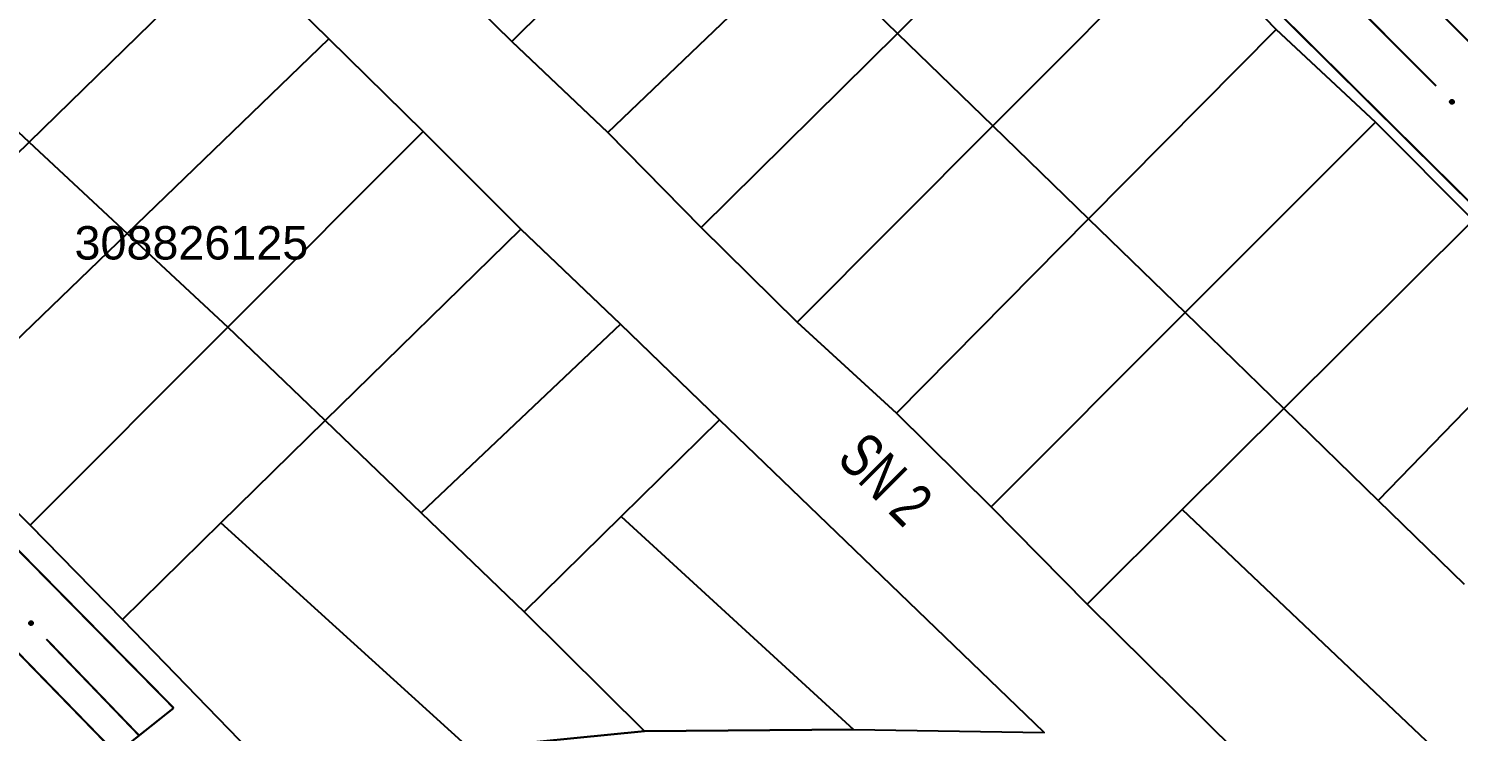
# Model space of a CAD drawing. Extents: x 205150 to 206910, y 4858726 to 4860849.
# Drawn here: x 205936.5 to 206064.7, y 4860335 to 4860398.1 of the extents above; entities that cross this region are included whole.
import ezdxf

# ---------------------------------------------------------------- set-up
doc = ezdxf.new("R2010")
doc.units = 0
doc.header["$LTSCALE"] = 1.5
doc.header["$MEASUREMENT"] = 0
doc.linetypes.add('TRACO_25', pattern=[8, 3, -1, 1, -1, 1, -1])
for name, color, linetype in [('CD-MALHA-LOTES', 7, 'CONTINUOUS'), ('CD_TXT_QUADRA', 7, 'CONTINUOUS'), ('RU-QUADRAS', 6, 'CONTINUOUS'), ('SV-EIXO-RUA-N-PAV', 6, 'CONTINUOUS'), ('SV-RUA-NAO-PAV-S-GUIA-C-GUIA', 7, 'CONTINUOUS'), ('SV-TXT-RUA-N-PAV-S-GUIA-C-GUIA', 7, 'CONTINUOUS')]:
    doc.layers.add(name, color=color, linetype=linetype)
doc.styles.add('ARIAL', font='ARIAL.TTF')

msp = doc.modelspace()

# ---------------------------------------------------------------- linework, layer by layer
at = {"layer": 'CD-MALHA-LOTES'}
for points in [[(205997.33, 4860414.28), (205979.82, 4860396.93)], [(206031.54, 4860414.6), (206014.43, 4860397.65)], [(206022.97, 4860389.35), (206040.12, 4860406.57)], [(206040.12, 4860406.57), (206048.41, 4860398.01)], [(205954.75, 4860405.68), (205936.52, 4860387.89)], [(205954.75, 4860405.68), (205963.41, 4860397.15)], [(205979.82, 4860396.93), (205970.93, 4860405.67)], [(205988.43, 4860388.74), (206006.13, 4860405.72)], [(206006.13, 4860405.72), (206014.43, 4860397.65)], [(206014.43, 4860397.65), (205996.82, 4860380.21)], [(206014.43, 4860397.65), (206022.97, 4860389.35)], [(206048.41, 4860398.01), (206031.57, 4860380.99)], [(206048.41, 4860398.01), (206057.3, 4860389.69)], [(205936.52, 4860387.89), (205927.38, 4860396.45)], [(205945.31, 4860379.7), (205963.41, 4860397.15)], [(205963.41, 4860397.15), (205971.88, 4860388.83)], [(205988.43, 4860388.74), (205979.82, 4860396.93)], [(206040.22, 4860372.58), (206057.3, 4860389.69)], [(206057.3, 4860389.69), (206066.08, 4860380.88)], [(205971.88, 4860388.83), (205954.36, 4860371.27)], [(205971.88, 4860388.83), (205980.64, 4860380.08)], [(205996.82, 4860380.21), (205988.43, 4860388.74)], [(206005.43, 4860371.74), (206022.97, 4860389.35)], [(206022.97, 4860389.35), (206031.57, 4860380.99)], [(205936.52, 4860387.89), (205919.05, 4860370.86)], [(205936.52, 4860387.89), (205945.31, 4860379.7)], [(206031.57, 4860380.99), (206014.32, 4860363.55)], [(206031.57, 4860380.99), (206040.22, 4860372.58)], [(206066.08, 4860380.88), (206049.08, 4860363.97)], [(205927.52, 4860362.54), (205945.31, 4860379.7)], [(205945.31, 4860379.7), (205954.36, 4860371.27)], [(205963.09, 4860362.89), (205980.64, 4860380.08)], [(205980.64, 4860380.08), (205989.56, 4860371.56)], [(206005.43, 4860371.74), (205996.82, 4860380.21)], [(206014.32, 4860363.55), (206005.43, 4860371.74)], [(206022.83, 4860355.16), (206040.22, 4860372.58)], [(206040.22, 4860372.58), (206049.08, 4860363.97)], [(206074.14, 4860372.83), (206057.56, 4860355.71)], [(205954.36, 4860371.27), (205936.61, 4860353.49)], [(205963.09, 4860362.89), (205954.36, 4860371.27)], [(205989.56, 4860371.56), (205971.7, 4860354.6)], [(205989.56, 4860371.56), (205998.45, 4860362.96)], [(205953.72, 4860353.71), (205963.09, 4860362.89)], [(205963.09, 4860362.89), (205971.7, 4860354.6)], [(205989.63, 4860354.28), (205998.45, 4860362.96)], [(206010.49, 4860335.16), (206027.57, 4860334.88), (205998.45, 4860362.96)], [(206022.83, 4860355.16), (206014.32, 4860363.55)], [(206049.08, 4860363.97), (206039.97, 4860354.9)], [(206049.08, 4860363.97), (206057.56, 4860355.71)], [(205936.61, 4860353.49), (205927.52, 4860362.54)], [(206031.44, 4860346.42), (206022.83, 4860355.16)], [(206057.56, 4860355.71), (206065.26, 4860348.22)], [(205971.7, 4860354.6), (205980.93, 4860345.72)], [(205980.93, 4860345.72), (205989.63, 4860354.28)], [(205989.63, 4860354.28), (206010.49, 4860335.16)], [(206039.97, 4860354.9), (206031.44, 4860346.42)], [(206065.93, 4860330.29), (206039.97, 4860354.9)], [(205944.89, 4860345.05), (205936.61, 4860353.49)], [(205944.89, 4860345.05), (205953.72, 4860353.71)], [(205976.03, 4860333.46), (205953.72, 4860353.71)], [(206065.93, 4860330.29), (206044.78, 4860333.23), (206031.44, 4860346.42)], [(205944.89, 4860345.05), (205958.21, 4860331.31), (205976.03, 4860333.46)], [(205980.93, 4860345.72), (205991.72, 4860335)], [(205991.72, 4860335), (205976.03, 4860333.46)], [(206010.49, 4860335.16), (205991.72, 4860335)]]:
    msp.add_lwpolyline(points, dxfattribs=at)
at = {"layer": 'RU-QUADRAS'}
msp.add_lwpolyline([(206066.08, 4860380.88), (206057.3, 4860389.69), (206048.41, 4860398.01), (206040.12, 4860406.57), (206031.54, 4860414.6), (206023.48, 4860422.38), (206014.31, 4860431.12), (206005.37, 4860440.08), (205996.76, 4860448.4), (205988.7, 4860456.45), (205979.64, 4860465.15), (205962.56, 4860448.08), (205945.33, 4860430.73), (205953.94, 4860422.55), (205962.32, 4860414.14), (205970.93, 4860405.67), (205979.82, 4860396.93), (205988.43, 4860388.74), (205996.82, 4860380.21), (206005.43, 4860371.74), (206014.32, 4860363.55), (206022.83, 4860355.16), (206031.44, 4860346.42), (206044.78, 4860333.23)], dxfattribs=at)
msp.add_lwpolyline([(205937.25, 4860422.88), (205918.48, 4860404.79), (205902.09, 4860388.13), (205910.15, 4860379.95), (205919.05, 4860370.86), (205927.52, 4860362.54), (205936.61, 4860353.49), (205944.89, 4860345.05), (205958.21, 4860331.31), (205976.03, 4860333.46), (205991.72, 4860335), (206010.49, 4860335.16), (206027.57, 4860334.88), (205998.45, 4860362.96), (205989.56, 4860371.56), (205980.64, 4860380.08), (205971.88, 4860388.83), (205963.41, 4860397.15), (205954.75, 4860405.68), (205946, 4860414.28)], close=True, dxfattribs=at)
at = {"layer": 'SV-EIXO-RUA-N-PAV', "const_width": 0.18, "flags": 128}
for points in [[(206054.28, 4860401.42), (206062.75, 4860392.92)], [(205946.39, 4860334.62), (205938.07, 4860343.27)]]:
    msp.add_lwpolyline(points, dxfattribs=at)
at = {"layer": 'SV-EIXO-RUA-N-PAV', "flags": 128}
for points in [[(206064.14, 4860391.68), (206064.19, 4860391.68), (206064.23, 4860391.67), (206064.26, 4860391.65), (206064.29, 4860391.63), (206064.31, 4860391.6), (206064.33, 4860391.57), (206064.34, 4860391.53), (206064.34, 4860391.48), (206064.33, 4860391.44), (206064.31, 4860391.4), (206064.29, 4860391.38), (206064.26, 4860391.35), (206064.23, 4860391.34), (206064.19, 4860391.33), (206064.14, 4860391.33), (206064.1, 4860391.34), (206064.06, 4860391.36), (206064.04, 4860391.38), (206064.01, 4860391.41), (206064, 4860391.44), (206063.99, 4860391.48), (206063.99, 4860391.53), (206064, 4860391.57), (206064.01, 4860391.6), (206064.04, 4860391.63), (206064.06, 4860391.65), (206064.1, 4860391.67), (206064.14, 4860391.68)], [(205936.71, 4860344.54), (205936.66, 4860344.54), (205936.62, 4860344.55), (205936.59, 4860344.57), (205936.56, 4860344.59), (205936.54, 4860344.62), (205936.52, 4860344.65), (205936.51, 4860344.69), (205936.51, 4860344.74), (205936.53, 4860344.78), (205936.54, 4860344.81), (205936.57, 4860344.84), (205936.59, 4860344.86), (205936.63, 4860344.88), (205936.67, 4860344.89), (205936.72, 4860344.89), (205936.76, 4860344.88), (205936.79, 4860344.86), (205936.82, 4860344.83), (205936.84, 4860344.81), (205936.85, 4860344.77), (205936.86, 4860344.73), (205936.86, 4860344.68), (205936.85, 4860344.64), (205936.83, 4860344.61), (205936.81, 4860344.59), (205936.78, 4860344.56), (205936.75, 4860344.55), (205936.71, 4860344.54)]]:
    msp.add_lwpolyline(points, close=True, dxfattribs=at)
for points in [[(206063.99, 4860391.55), (206064.24, 4860391.35)], [(206063.99, 4860391.53), (206064.23, 4860391.34)], [(206063.99, 4860391.5), (206064.2, 4860391.33)], [(206063.99, 4860391.48), (206064.19, 4860391.33)], [(206064, 4860391.57), (206064.26, 4860391.35)], [(206064, 4860391.46), (206064.16, 4860391.33)], [(206064, 4860391.44), (206064.14, 4860391.33)], [(206064.01, 4860391.6), (206064.29, 4860391.38)], [(206064.01, 4860391.58), (206064.27, 4860391.37)], [(206064.01, 4860391.42), (206064.11, 4860391.34)], [(206064.01, 4860391.41), (206064.1, 4860391.34)], [(206064.03, 4860391.61), (206064.3, 4860391.39)], [(206064.04, 4860391.63), (206064.31, 4860391.4)], [(206064.05, 4860391.64), (206064.32, 4860391.42)], [(206064.06, 4860391.65), (206064.33, 4860391.44)], [(206064.08, 4860391.66), (206064.33, 4860391.46)], [(206064.1, 4860391.67), (206064.34, 4860391.48)], [(206064.12, 4860391.67), (206064.33, 4860391.5)], [(206064.14, 4860391.68), (206064.34, 4860391.53)], [(206064.16, 4860391.68), (206064.33, 4860391.55)], [(206064.19, 4860391.68), (206064.33, 4860391.57)], [(206064.21, 4860391.67), (206064.31, 4860391.59)], [(206064.23, 4860391.67), (206064.31, 4860391.6)], [(205936.78, 4860344.56), (205936.53, 4860344.78)], [(205936.81, 4860344.59), (205936.54, 4860344.81)], [(205936.79, 4860344.58), (205936.54, 4860344.79)], [(205936.82, 4860344.6), (205936.56, 4860344.83)], [(205936.83, 4860344.61), (205936.57, 4860344.84)], [(205936.84, 4860344.63), (205936.58, 4860344.85)], [(205936.85, 4860344.64), (205936.59, 4860344.86)], [(205936.86, 4860344.67), (205936.61, 4860344.87)], [(205936.86, 4860344.68), (205936.63, 4860344.88)], [(205936.86, 4860344.71), (205936.65, 4860344.88)], [(205936.86, 4860344.73), (205936.67, 4860344.89)], [(205936.85, 4860344.76), (205936.7, 4860344.88)], [(205936.85, 4860344.77), (205936.72, 4860344.89)], [(205936.84, 4860344.79), (205936.74, 4860344.88)], [(205936.84, 4860344.81), (205936.76, 4860344.88)], [(205936.75, 4860344.55), (205936.51, 4860344.74)], [(205936.71, 4860344.54), (205936.51, 4860344.69)], [(205936.76, 4860344.56), (205936.52, 4860344.76)], [(205936.73, 4860344.54), (205936.52, 4860344.71)], [(205936.68, 4860344.54), (205936.52, 4860344.67)], [(205936.66, 4860344.54), (205936.52, 4860344.65)], [(205936.64, 4860344.54), (205936.54, 4860344.63)], [(205936.62, 4860344.55), (205936.54, 4860344.62)]]:
    msp.add_lwpolyline(points, dxfattribs=at)
at = {"layer": 'SV-RUA-NAO-PAV-S-GUIA-C-GUIA', "linetype": 'TRACO_25', "const_width": 0.18, "flags": 128}
for points in [[(206140.62, 4860320.62), (206071.86, 4860390.71), (205986.7, 4860476.12), (206027.68, 4860516.69)], [(205949.49, 4860337.09), (205944.34, 4860332.99), (205894.63, 4860384.15), (205849.7, 4860429.72), (205796.49, 4860482.63)], [(205949.49, 4860337.09), (205899.11, 4860388.28), (205979.34, 4860468.19), (206067.69, 4860380.58), (206118.08, 4860331.99), (206129.01, 4860322.1), (206140.62, 4860320.62)]]:
    msp.add_lwpolyline(points, dxfattribs=at)

# ---------------------------------------------------------------- texts
at = {"layer": 'CD_TXT_QUADRA', "style": 'ARIAL'}
msp.add_text('308826125', height=3, dxfattribs=at).set_placement((205940.59, 4860377.35))
at = {"layer": 'SV-TXT-RUA-N-PAV-S-GUIA-C-GUIA', "style": 'ARIAL', "width": 0.7}
msp.add_text('RUA                                                                                                                                                                                 SN 2', height=4, rotation=315, dxfattribs=at).set_placement((205867.04, 4860501.15))

doc.saveas('drawing.dxf')
